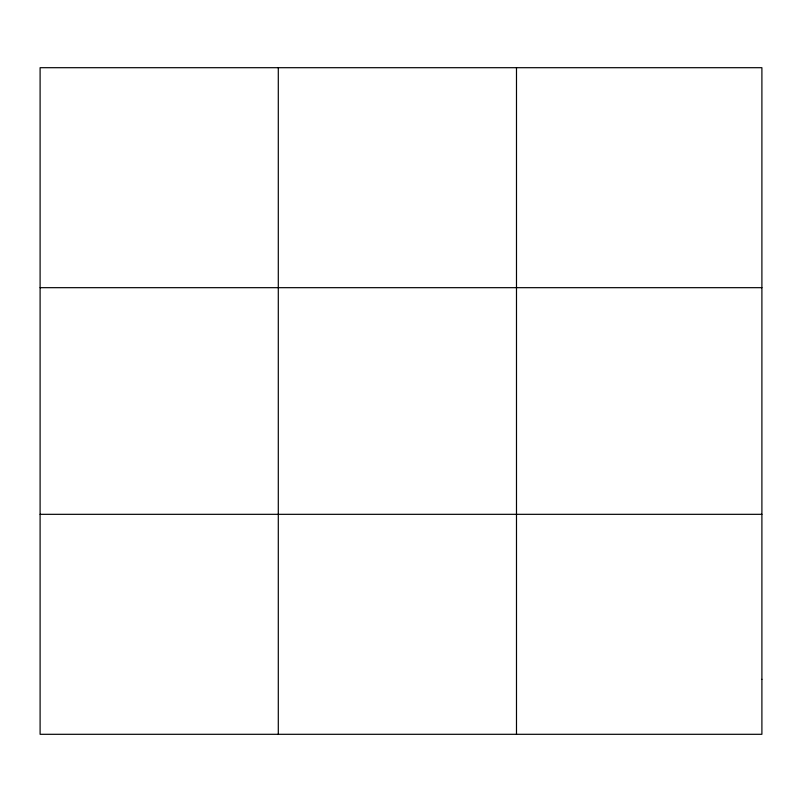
<?xml version="1.0" encoding="UTF-8"?>
<svg xmlns="http://www.w3.org/2000/svg" width="802" height="802" viewBox="0 0 802 802"><rect width="100%" height="100%" fill="white"/><g stroke="black" fill="none" stroke-linecap="round" stroke-linejoin="round"><path stroke-width="1.2" d="M278.294 67.699L278.294 734.301M516.488 67.699L516.488 734.301M40.1 287.677L761.9 287.677M40.1 514.323L761.9 514.323M761.9 679.304L761.9 734.301L40.1 734.301L40.1 67.699L761.9 67.699L761.9 679.304"/></g></svg>
